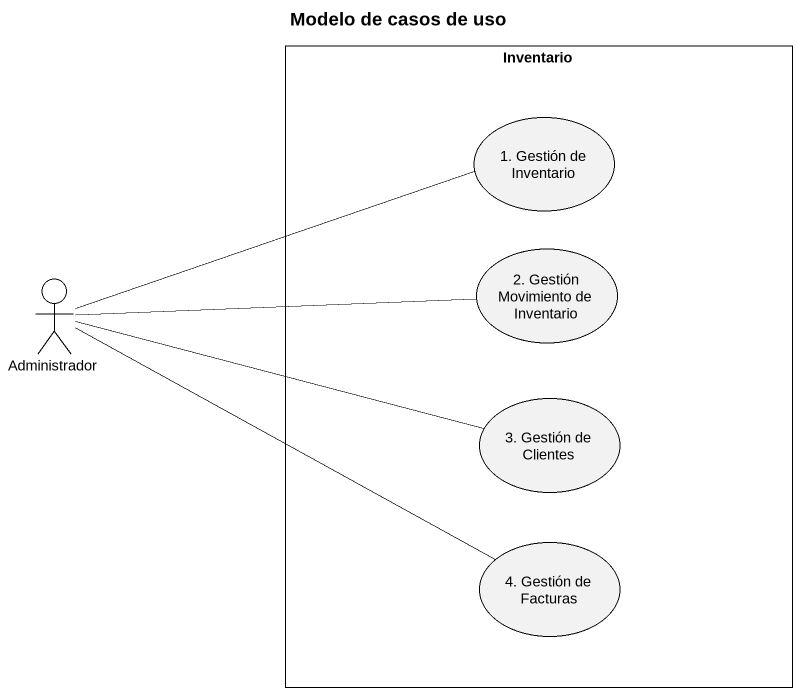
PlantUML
@startuml
title Modelo de casos de uso
rectangle Inventario {
  usecase "1. Gestión de Inventario" as u1_Gestión_de_Inventario
  usecase "2. Gestión Movimiento de Inventario" as u2_Gestión_Movimiento_de
  usecase "3. Gestión de Clientes" as u3_Gestión_de_Clientes
  usecase "4. Gestión de Facturas" as u4_Gestión_de_Facturas
}
actor Administrador
Administrador -right- u1_Gestión_de_Inventario
Administrador -right- u2_Gestión_Movimiento_de
Administrador -right- u3_Gestión_de_Clientes
Administrador -right- u4_Gestión_de_Facturas
@enduml
